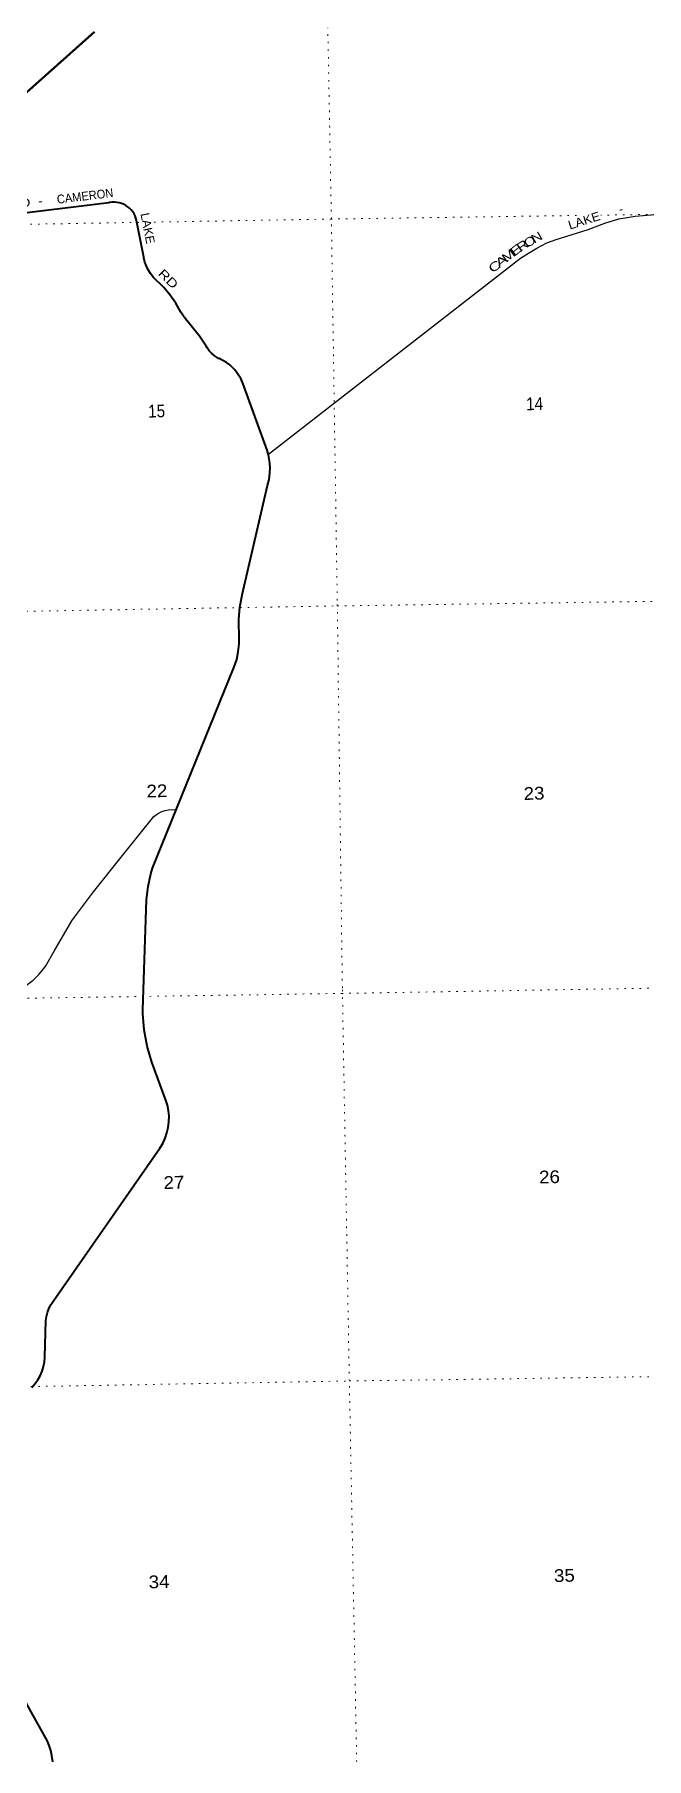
# Model space of a CAD drawing. Header units: feet. Extents: x 244583 to 493183, y 184934 to 372822.
# Drawn here: x 354428 to 362837, y 300553 to 324241 of the extents above; entities that cross this region are included whole.
import ezdxf
from ezdxf.enums import TextEntityAlignment as Align

# ---------------------------------------------------------------- set-up
doc = ezdxf.new("R2010")
doc.units = ezdxf.units.FT
doc.header["$LTSCALE"] = 70
doc.linetypes.add('DOTTED', pattern=[1.5, 0.3, -1.2])
for name, color, linetype, lineweight in [('20', 7, 'Continuous', 70), ('26', 7, 'Continuous', 40), ('29', 7, 'Continuous', 25), ('30', 7, 'Continuous', 25), ('39', 7, 'Continuous', 13), ('7', 7, 'DOTTED', 13)]:
    doc.layers.add(name, color=color, linetype=linetype, lineweight=lineweight)
doc.layers.add('27', color=7, linetype='Continuous')

msp = doc.modelspace()

# ---------------------------------------------------------------- linework, layer by layer
at = {"layer": '20'}
msp.add_line((352036.6, 321419.7), (355250.75, 324279.54), dxfattribs=at)
at = {"layer": '26'}
for points in [[(356026.61, 312707.93), (356050.37, 312785.59), (357172.79, 315552.49), (357205.9, 315654.61), (357228.16, 315759.62), (357239.31, 315866.39), (357240.21, 315950.7), (357236.72, 316179.46), (357236.88, 316202.35), (357249.55, 316370.17), (357279.7, 316535.74), (357280.67, 316539.83), (357629.75, 318046.17), (357650.12, 318128.54), (357661.77, 318212.59), (357664.57, 318297.39), (357658.49, 318382.03), (357643.6, 318465.56), (357626.49, 318527.71), (357292.18, 319451.51), (357261.03, 319515.5), (357223.37, 319575.89), (357179.6, 319632), (357130.21, 319683.23), (357110.21, 319701.18), (357064.88, 319734.9), (357016.27, 319763.69), (356964.92, 319787.25), (356954.51, 319791.25), (356935.68, 319802.51), (356897.09, 319829.81), (356861.56, 319860.99), (356829.49, 319895.72), (356819.88, 319908.6), (356801.17, 319933.67), (356785.97, 319958.6), (356693.4, 320096.26), (356485.84, 320354.75), (356436.64, 320425.04), (356368.96, 320549), (356288.69, 320665.21), (356202.91, 320765.84), (356058.37, 320908.31), (356022.14, 320955.04), (355991, 321005.29), (355965.28, 321058.52), (355945.27, 321114.16), (355931.18, 321171.57), (355929.28, 321182.07), (355830.12, 321684.74), (355821.92, 321716.6), (355810.43, 321747.42), (355795.78, 321776.88), (355778.14, 321804.64), (355757.69, 321830.4), (355734.66, 321853.89), (355709.29, 321874.84), (355681.88, 321893.03), (355652.72, 321908.25), (355622.13, 321920.33), (355590.44, 321929.16), (355558, 321934.62), (355525.17, 321936.66), (355492.3, 321935.26), (355459.76, 321930.43), (355450.55, 321928.42), (352712.7, 321594.5)], [(354390.76, 305652.16), (354434.65, 305701.73), (354473.12, 305755.62), (354505.74, 305813.23), (354532.16, 305873.94), (354552.09, 305937.08), (354565.32, 306001.95), (354571.59, 306065.69), (354582.33, 306573.59), (354590.7, 306627.56), (354604.66, 306680.36), (354624.07, 306731.41), (354648.7, 306780.15), (354678.29, 306826.05), (354690.11, 306841.79), (356150.64, 308938.49), (356190.4, 309004.67), (356223.02, 309074.64), (356248.15, 309147.63), (356265.51, 309222.85), (356274.91, 309299.48), (356276.26, 309376.67), (356269.52, 309453.57), (356254.79, 309529.35), (356238.54, 309585.06), (356039.87, 310118.81), (355974.89, 310338.32), (355933.21, 310563.41), (355915.29, 310791.62), (355914.57, 310840.29), (355967.04, 312357.43), (355987.64, 312534.24), (356026.61, 312707.93)], [(354680.45, 300505.78), (354668.31, 300593.13), (354653.24, 300663.66), (354630.89, 300732.22), (354605.19, 300790.7), (354334.59, 301277.72), (354304.03, 301340.25), (354280.17, 301405.63)]]:
    msp.add_lwpolyline(points, dxfattribs=at)
at = {"layer": '29'}
msp.add_line((357643.37, 318472.79), (361107.8, 321168.38), dxfattribs=at)
for points in [[(361107.8, 321168.38), (361217.43, 321237.91), (361327.96, 321304.27), (361467.97, 321378.01), (361596.93, 321425.94), (362035.38, 321562.35), (362263.82, 321647.15), (362459.09, 321706.14), (362569.63, 321728.26), (362680.16, 321746.7), (362958.26, 321768.41)], [(354320.03, 311180.97), (354407.44, 311249.61), (354485.27, 311326.32), (354539.86, 311384.44), (354582.84, 311442.55), (354699, 311647.13), (354940.62, 312060.93), (354975.47, 312112.1), (355237.99, 312460.79), (355637.58, 312958.28), (356069.7, 313497.62), (356117.32, 313532.51), (356176.57, 313562.72), (356224.19, 313579.01), (356269.49, 313585.96), (356372.79, 313593.94)]]:
    msp.add_lwpolyline(points, dxfattribs=at)
at = {"layer": '39'}
msp.add_spline([(354632.42, 325980.03), (354513.65, 325751.24), (354261.53, 325527.87), (353998.55, 325344.73), (353772.25, 325249.25), (353633.15, 325238.4), (353548.35, 325133.6), (353533.52, 325064.57), (353355.38, 324984.2), (352541.49, 324577.82), (352059.75, 324432.78), (351698.81, 324304.3), (351615.87, 324245.17), (351589.84, 324221.51)], degree=3, dxfattribs=at)
at = {"layer": '7'}
for points in [[(358857.02, 300401.14), (358754.02, 305740.27), (358658.16, 311139.78), (358587.87, 316463.67), (358507.02, 321704.84), (358458.54, 324330.95)], [(361876.89, 321753.84), (358507.02, 321704.84), (356070.67, 321662.99)], [(367667.87, 321867.55), (363899.21, 321783.24), (362211.68, 321758.7)], [(355862.47, 321659.42), (353179.42, 321613.33), (351384.01, 321587.62)], [(346882.6, 316176.03), (347934.16, 316200.29), (353263.61, 316297.92), (358587.17, 316389.32), (363913.13, 316466.63), (367756.02, 316527.42)], [(367843.77, 311211.58), (364023.42, 311156), (358657.46, 311065.43), (353343.7, 310984.42), (347994.09, 310886.23), (342692.49, 310803.53), (342361.91, 310794.21)], [(342013.33, 305460.82), (342789.17, 305474.33), (348042.41, 305566.54), (353432.53, 305646.91), (358754.02, 305740.27), (364073.99, 305815.4), (367931.53, 305895.65)]]:
    msp.add_lwpolyline(points, dxfattribs=at)

# ---------------------------------------------------------------- texts
at = {"layer": '27'}
for s, rotation, width, p in [('WAKEFIELD  -', 6.954, 1.2, (353273.1, 321744.01)), ('CAMERON', 6.954, 0.95, (354743.21, 321914.77)), ('LAKE', 281.159, 1.05, (355882.95, 321777.44)), ('RD', 315.413, 1.3, (356116.62, 320945.91))]:
    msp.add_text(s, height=120, rotation=rotation, dxfattribs=dict(at, width=width)).set_placement(p)
at = {"layer": '30', "width": 1.1}
msp.add_text('LAKE', height=120, rotation=17.782, dxfattribs=at).set_placement((361783.49, 321558.88))
at = {"layer": '30'}
msp.add_text('-', height=120, rotation=11.316, dxfattribs=at).set_placement((362471.03, 321779.92))
for s, rotation, width, p in [('O', 32.98, 1.25, (361264.34, 321346.32)), ('N', 29.775, 1.25, (361358.07, 321400.92)), ('M', 37.886, 1.35, (360976.75, 321155.11)), ('E', 37.886, 1.55, (361081.18, 321234.09)), ('R', 34.384, 1.35, (361166.69, 321290.18)), ('C', 37.886, 1.45, (360787.63, 321007.95)), ('A', 37.886, 1.6, (360879.39, 321079.36))]:
    msp.add_text(s, height=120, rotation=rotation, dxfattribs=dict(at, width=width)).set_placement(p, align=Align.CENTER)
at = {"layer": '7'}
for s, width, p in [('15', 0.9, (355990.55, 318976.36)), ('14', 0.9, (361185.2, 319077.01)), ('22', 1.1, (355969.56, 313756.72)), ('23', 1.1, (361150.98, 313722.94)), ('27', 1.1, (356203.41, 308377.73)), ('26', 1.1, (361363.35, 308453.49)), ('34', 1.1, (355998.76, 302890.71)), ('35', 1.1, (361567.97, 302976.59))]:
    msp.add_text(s, height=175, rotation=1.614, dxfattribs=dict(at, width=width)).set_placement(p)

doc.saveas('drawing.dxf')
